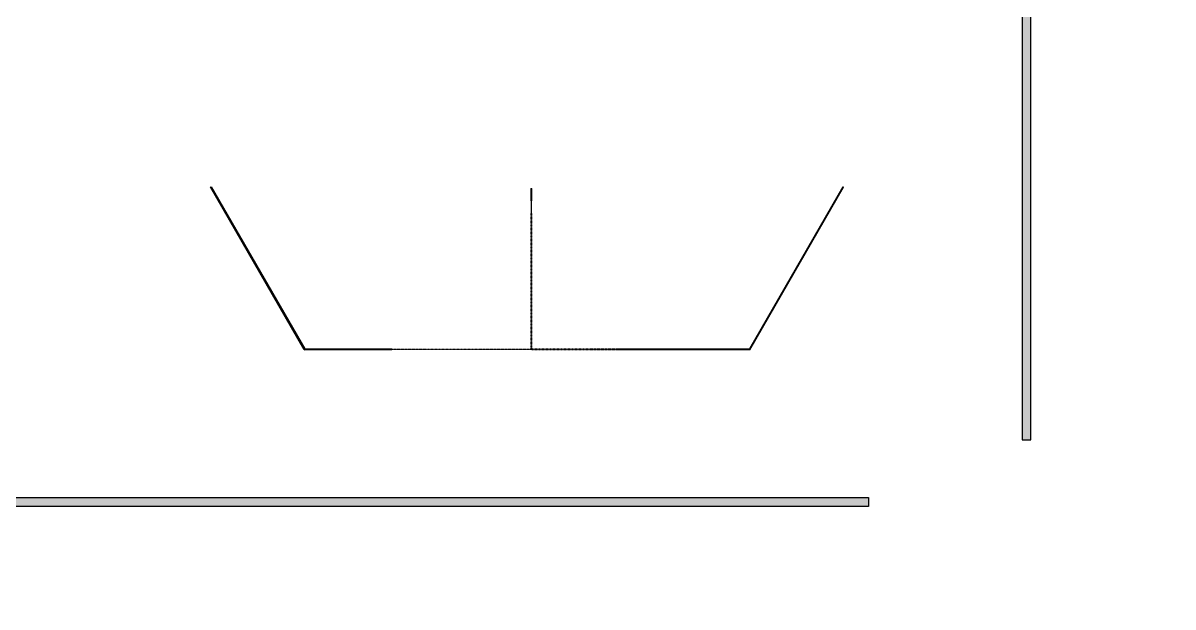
# Model space of a CAD drawing. Header units: inches. Extents: x 0 to 114300, y 0 to 114300.
# Drawn here: x 74765 to 87943, y 81898 to 88587 of the extents above; entities that cross this region are included whole.
import ezdxf

# ---------------------------------------------------------------- set-up
doc = ezdxf.new("R2010")
doc.units = ezdxf.units.IN
doc.header["$MEASUREMENT"] = 0

msp = doc.modelspace()

# ---------------------------------------------------------------- hatches: boundary and pattern name
h = msp.add_hatch()
h.set_pattern_fill('ANSI31', color=256, scale=100)
h.set_pattern_definition([(45, (-3636.992, -6350), (-8.8388348, 8.8388348), [])])
h.paths.add_polyline_path([(114300, 0), (0, 0), (0, 114300), (114300, 114300)])
edge = h.paths.add_edge_path(flags=16)
edge.add_arc((57150, 57150), 50800, 288.3584, 529.7953, ccw=False)
edge.add_line((73150, 8935), (41150, 8935))
edge.add_arc((57150, 57150), 50800, 190.2047, 251.6416, ccw=False)
edge.add_arc((57150, 57150), 50800, 169.7953, 190.2047, ccw=False)
h = msp.add_hatch(color=256)
h.dxf.hatch_style = 1
h.paths.add_polyline_path([(86313, 94812), (86213, 94812), (86213, 83812), (86313, 83812)])
h = msp.add_hatch(color=256)
h.dxf.hatch_style = 1
h.paths.add_polyline_path([(29455, 83150), (84455, 83150), (84455, 83050), (29455, 83050)])

# ---------------------------------------------------------------- linework, layer by layer
for p, q in [((76913, 86705), (76922, 86709)), ((77987, 84843), (76913, 86705)), ((76922, 86709), (77993, 84853)), ((80585, 86690), (80589, 86404)), ((80585, 86690), (80595, 86690)), ((80592, 86404), (80595, 86690)), ((84160, 86711), (84169, 86707)), ((80589, 86401), (80589, 86404)), ((80592, 86401), (80589, 86401)), ((80592, 86404), (80592, 86401)), ((77987, 84843), (78993, 84847)), ((78993, 84850), (77993, 84853)), ((78993, 84850), (78996, 84850)), ((78996, 84847), (78993, 84847)), ((78996, 84850), (78996, 84847)), ((81585, 84850), (81585, 84847)), ((81588, 84850), (81585, 84850)), ((81585, 84847), (81588, 84847)), ((81588, 84853), (83088, 84853)), ((81588, 84853), (81588, 84850)), ((81588, 84843), (81588, 84847)), ((83094, 84843), (81588, 84843))]:
    msp.add_line(p, q)
for points in [[(86313, 94812), (86213, 94812), (86213, 83812), (86313, 83812)], [(80592, 86395), (80589, 86395), (80589, 86398), (80592, 86398)], [(80592, 86389), (80589, 86389), (80589, 86392), (80592, 86392)], [(80592, 86383), (80589, 86383), (80589, 86386), (80592, 86386)], [(80592, 86377), (80589, 86377), (80589, 86380), (80592, 86380)], [(80592, 86371), (80589, 86371), (80589, 86374), (80592, 86374)], [(80592, 86365), (80589, 86365), (80589, 86368), (80592, 86368)], [(80592, 86359), (80589, 86359), (80589, 86362), (80592, 86362)], [(80592, 86353), (80589, 86353), (80589, 86356), (80592, 86356)], [(80592, 86347), (80589, 86347), (80589, 86350), (80592, 86350)], [(80592, 86341), (80589, 86341), (80589, 86344), (80592, 86344)], [(80592, 86335), (80589, 86335), (80589, 86338), (80592, 86338)], [(80592, 86329), (80589, 86329), (80589, 86332), (80592, 86332)], [(80592, 86323), (80589, 86323), (80589, 86326), (80592, 86326)], [(80592, 86317), (80589, 86317), (80589, 86320), (80592, 86320)], [(80592, 86311), (80589, 86311), (80589, 86314), (80592, 86314)], [(80592, 86305), (80589, 86305), (80589, 86308), (80592, 86308)], [(80592, 86299), (80589, 86299), (80589, 86302), (80592, 86302)], [(80592, 86293), (80589, 86293), (80589, 86296), (80592, 86296)], [(80592, 86287), (80589, 86287), (80589, 86290), (80592, 86290)], [(80592, 86281), (80589, 86281), (80589, 86284), (80592, 86284)], [(80592, 86275), (80589, 86275), (80589, 86278), (80592, 86278)], [(80592, 86269), (80589, 86269), (80589, 86272), (80592, 86272)], [(80592, 86263), (80589, 86263), (80589, 86266), (80592, 86266)], [(80592, 86257), (80589, 86257), (80589, 86260), (80592, 86260)], [(80592, 86251), (80589, 86251), (80589, 86254), (80592, 86254)], [(80592, 86245), (80589, 86245), (80589, 86248), (80592, 86248)], [(80592, 86239), (80589, 86239), (80589, 86242), (80592, 86242)], [(80592, 86233), (80589, 86233), (80589, 86236), (80592, 86236)], [(80592, 86227), (80589, 86227), (80589, 86230), (80592, 86230)], [(80592, 86221), (80589, 86221), (80589, 86224), (80592, 86224)], [(80592, 86215), (80589, 86215), (80589, 86218), (80592, 86218)], [(80592, 86209), (80589, 86209), (80589, 86212), (80592, 86212)], [(80592, 86203), (80589, 86203), (80589, 86206), (80592, 86206)], [(80592, 86197), (80589, 86197), (80589, 86200), (80592, 86200)], [(80592, 86191), (80589, 86191), (80589, 86194), (80592, 86194)], [(80592, 86185), (80589, 86185), (80589, 86188), (80592, 86188)], [(80592, 86179), (80589, 86179), (80589, 86182), (80592, 86182)], [(80592, 86173), (80589, 86173), (80589, 86176), (80592, 86176)], [(80592, 86167), (80589, 86167), (80589, 86170), (80592, 86170)], [(80592, 86161), (80589, 86161), (80589, 86164), (80592, 86164)], [(80592, 86155), (80589, 86155), (80589, 86158), (80592, 86158)], [(80592, 86149), (80589, 86149), (80589, 86152), (80592, 86152)], [(80592, 86143), (80589, 86143), (80589, 86146), (80592, 86146)], [(80592, 86137), (80589, 86137), (80589, 86140), (80592, 86140)], [(80592, 86131), (80589, 86131), (80589, 86134), (80592, 86134)], [(80592, 86125), (80589, 86125), (80589, 86128), (80592, 86128)], [(80592, 86119), (80589, 86119), (80589, 86122), (80592, 86122)], [(80592, 86113), (80589, 86113), (80589, 86116), (80592, 86116)], [(80592, 86107), (80589, 86107), (80589, 86110), (80592, 86110)], [(80592, 86101), (80589, 86101), (80589, 86104), (80592, 86104)], [(80592, 86095), (80589, 86095), (80589, 86098), (80592, 86098)], [(80592, 86089), (80589, 86089), (80589, 86092), (80592, 86092)], [(80592, 86083), (80589, 86083), (80589, 86086), (80592, 86086)], [(80592, 86077), (80589, 86077), (80589, 86080), (80592, 86080)], [(80592, 86071), (80589, 86071), (80589, 86074), (80592, 86074)], [(80592, 86065), (80589, 86065), (80589, 86068), (80592, 86068)], [(80592, 86059), (80589, 86059), (80589, 86062), (80592, 86062)], [(80592, 86053), (80589, 86053), (80589, 86056), (80592, 86056)], [(80592, 86047), (80589, 86047), (80589, 86050), (80592, 86050)], [(80592, 86041), (80589, 86041), (80589, 86044), (80592, 86044)], [(80592, 86035), (80589, 86035), (80589, 86038), (80592, 86038)], [(80592, 86029), (80589, 86029), (80589, 86032), (80592, 86032)], [(80592, 86023), (80589, 86023), (80589, 86026), (80592, 86026)], [(80592, 86017), (80589, 86017), (80589, 86020), (80592, 86020)], [(80592, 86011), (80589, 86011), (80589, 86014), (80592, 86014)], [(80592, 86005), (80589, 86005), (80589, 86008), (80592, 86008)], [(80592, 85999), (80589, 85999), (80589, 86002), (80592, 86002)], [(80592, 85993), (80589, 85993), (80589, 85996), (80592, 85996)], [(80592, 85987), (80589, 85987), (80589, 85990), (80592, 85990)], [(80592, 85981), (80589, 85981), (80589, 85984), (80592, 85984)], [(80592, 85975), (80589, 85975), (80589, 85978), (80592, 85978)], [(80592, 85969), (80589, 85969), (80589, 85972), (80592, 85972)], [(80592, 85963), (80589, 85963), (80589, 85966), (80592, 85966)], [(80592, 85957), (80589, 85957), (80589, 85960), (80592, 85960)], [(80592, 85951), (80589, 85951), (80589, 85954), (80592, 85954)], [(80592, 85945), (80589, 85945), (80589, 85948), (80592, 85948)], [(80592, 85939), (80589, 85939), (80589, 85942), (80592, 85942)], [(80592, 85933), (80589, 85933), (80589, 85936), (80592, 85936)], [(80592, 85927), (80589, 85927), (80589, 85930), (80592, 85930)], [(80592, 85921), (80589, 85921), (80589, 85924), (80592, 85924)], [(80592, 85915), (80589, 85915), (80589, 85918), (80592, 85918)], [(80592, 85909), (80589, 85909), (80589, 85912), (80592, 85912)], [(80592, 85903), (80589, 85903), (80589, 85906), (80592, 85906)], [(80592, 85897), (80589, 85897), (80589, 85900), (80592, 85900)], [(80592, 85891), (80589, 85891), (80589, 85894), (80592, 85894)], [(80592, 85885), (80589, 85885), (80589, 85888), (80592, 85888)], [(80592, 85879), (80589, 85879), (80589, 85882), (80592, 85882)], [(80592, 85873), (80589, 85873), (80589, 85876), (80592, 85876)], [(80592, 85867), (80589, 85867), (80589, 85870), (80592, 85870)], [(80592, 85861), (80589, 85861), (80589, 85864), (80592, 85864)], [(80592, 85855), (80589, 85855), (80589, 85858), (80592, 85858)], [(80592, 85849), (80589, 85849), (80589, 85852), (80592, 85852)], [(80592, 85843), (80589, 85843), (80589, 85846), (80592, 85846)], [(80592, 85837), (80589, 85837), (80589, 85840), (80592, 85840)], [(80592, 85831), (80589, 85831), (80589, 85834), (80592, 85834)], [(80592, 85825), (80589, 85825), (80589, 85828), (80592, 85828)], [(80592, 85819), (80589, 85819), (80589, 85822), (80592, 85822)], [(80592, 85813), (80589, 85813), (80589, 85816), (80592, 85816)], [(80592, 85807), (80589, 85807), (80589, 85810), (80592, 85810)], [(80592, 85801), (80589, 85801), (80589, 85804), (80592, 85804)], [(80592, 85795), (80589, 85795), (80589, 85798), (80592, 85798)], [(80592, 85789), (80589, 85789), (80589, 85792), (80592, 85792)], [(80592, 85783), (80589, 85783), (80589, 85786), (80592, 85786)], [(80592, 85777), (80589, 85777), (80589, 85780), (80592, 85780)], [(80592, 85771), (80589, 85771), (80589, 85774), (80592, 85774)], [(80592, 85765), (80589, 85765), (80589, 85768), (80592, 85768)], [(80592, 85759), (80589, 85759), (80589, 85762), (80592, 85762)], [(80592, 85753), (80589, 85753), (80589, 85756), (80592, 85756)], [(80592, 85747), (80589, 85747), (80589, 85750), (80592, 85750)], [(80592, 85741), (80589, 85741), (80589, 85744), (80592, 85744)], [(80592, 85735), (80589, 85735), (80589, 85738), (80592, 85738)], [(80592, 85729), (80589, 85729), (80589, 85732), (80592, 85732)], [(80592, 85723), (80589, 85723), (80589, 85726), (80592, 85726)], [(80592, 85717), (80589, 85717), (80589, 85720), (80592, 85720)], [(80592, 85711), (80589, 85711), (80589, 85714), (80592, 85714)], [(80592, 85705), (80589, 85705), (80589, 85708), (80592, 85708)], [(80592, 85699), (80589, 85699), (80589, 85702), (80592, 85702)], [(80592, 85693), (80589, 85693), (80589, 85696), (80592, 85696)], [(80592, 85687), (80589, 85687), (80589, 85690), (80592, 85690)], [(80592, 85681), (80589, 85681), (80589, 85684), (80592, 85684)], [(80592, 85675), (80589, 85675), (80589, 85678), (80592, 85678)], [(80592, 85669), (80589, 85669), (80589, 85672), (80592, 85672)], [(80592, 85663), (80589, 85663), (80589, 85666), (80592, 85666)], [(80592, 85657), (80589, 85657), (80589, 85660), (80592, 85660)], [(80592, 85651), (80589, 85651), (80589, 85654), (80592, 85654)], [(80592, 85645), (80589, 85645), (80589, 85648), (80592, 85648)], [(80592, 85639), (80589, 85639), (80589, 85642), (80592, 85642)], [(80592, 85633), (80589, 85633), (80589, 85636), (80592, 85636)], [(80592, 85627), (80589, 85627), (80589, 85630), (80592, 85630)], [(80592, 85621), (80589, 85621), (80589, 85624), (80592, 85624)], [(80592, 85615), (80589, 85615), (80589, 85618), (80592, 85618)], [(80592, 85609), (80589, 85609), (80589, 85612), (80592, 85612)], [(80592, 85603), (80589, 85603), (80589, 85606), (80592, 85606)], [(80592, 85597), (80589, 85597), (80589, 85600), (80592, 85600)], [(80592, 85591), (80589, 85591), (80589, 85594), (80592, 85594)], [(80592, 85585), (80589, 85585), (80589, 85588), (80592, 85588)], [(80592, 85579), (80589, 85579), (80589, 85582), (80592, 85582)], [(80592, 85573), (80589, 85573), (80589, 85576), (80592, 85576)], [(80592, 85567), (80589, 85567), (80589, 85570), (80592, 85570)], [(80592, 85561), (80589, 85561), (80589, 85564), (80592, 85564)], [(80592, 85555), (80589, 85555), (80589, 85558), (80592, 85558)], [(80592, 85549), (80589, 85549), (80589, 85552), (80592, 85552)], [(80592, 85543), (80589, 85543), (80589, 85546), (80592, 85546)], [(80592, 85537), (80589, 85537), (80589, 85540), (80592, 85540)], [(80592, 85531), (80589, 85531), (80589, 85534), (80592, 85534)], [(80592, 85525), (80589, 85525), (80589, 85528), (80592, 85528)], [(80592, 85519), (80589, 85519), (80589, 85522), (80592, 85522)], [(80592, 85513), (80589, 85513), (80589, 85516), (80592, 85516)], [(80592, 85507), (80589, 85507), (80589, 85510), (80592, 85510)], [(80592, 85501), (80589, 85501), (80589, 85504), (80592, 85504)], [(80592, 85495), (80589, 85495), (80589, 85498), (80592, 85498)], [(80592, 85489), (80589, 85489), (80589, 85492), (80592, 85492)], [(80592, 85483), (80589, 85483), (80589, 85486), (80592, 85486)], [(80592, 85477), (80589, 85477), (80589, 85480), (80592, 85480)], [(80592, 85471), (80589, 85471), (80589, 85474), (80592, 85474)], [(80592, 85465), (80589, 85465), (80589, 85468), (80592, 85468)], [(80592, 85459), (80589, 85459), (80589, 85462), (80592, 85462)], [(80592, 85453), (80589, 85453), (80589, 85456), (80592, 85456)], [(80592, 85447), (80589, 85447), (80589, 85450), (80592, 85450)], [(80592, 85441), (80589, 85441), (80589, 85444), (80592, 85444)], [(80592, 85435), (80589, 85435), (80589, 85438), (80592, 85438)], [(80592, 85429), (80589, 85429), (80589, 85432), (80592, 85432)], [(80592, 85423), (80589, 85423), (80589, 85426), (80592, 85426)], [(80592, 85417), (80589, 85417), (80589, 85420), (80592, 85420)], [(80592, 85411), (80589, 85411), (80589, 85414), (80592, 85414)], [(80592, 85405), (80589, 85405), (80589, 85408), (80592, 85408)], [(80592, 85399), (80589, 85399), (80589, 85402), (80592, 85402)], [(80592, 85393), (80589, 85393), (80589, 85396), (80592, 85396)], [(80592, 85387), (80589, 85387), (80589, 85390), (80592, 85390)], [(80592, 85381), (80589, 85381), (80589, 85384), (80592, 85384)], [(80592, 85375), (80589, 85375), (80589, 85378), (80592, 85378)], [(80592, 85369), (80589, 85369), (80589, 85372), (80592, 85372)], [(80592, 85363), (80589, 85363), (80589, 85366), (80592, 85366)], [(80592, 85357), (80589, 85357), (80589, 85360), (80592, 85360)], [(80592, 85351), (80589, 85351), (80589, 85354), (80592, 85354)], [(80592, 85345), (80589, 85345), (80589, 85348), (80592, 85348)], [(80592, 85339), (80589, 85339), (80589, 85342), (80592, 85342)], [(80592, 85333), (80589, 85333), (80589, 85336), (80592, 85336)], [(80592, 85327), (80589, 85327), (80589, 85330), (80592, 85330)], [(80592, 85321), (80589, 85321), (80589, 85324), (80592, 85324)], [(80592, 85315), (80589, 85315), (80589, 85318), (80592, 85318)], [(80592, 85309), (80589, 85309), (80589, 85312), (80592, 85312)], [(80592, 85303), (80589, 85303), (80589, 85306), (80592, 85306)], [(80592, 85297), (80589, 85297), (80589, 85300), (80592, 85300)], [(80592, 85291), (80589, 85291), (80589, 85294), (80592, 85294)], [(80592, 85285), (80589, 85285), (80589, 85288), (80592, 85288)], [(80592, 85279), (80589, 85279), (80589, 85282), (80592, 85282)], [(80592, 85273), (80589, 85273), (80589, 85276), (80592, 85276)], [(80592, 85267), (80589, 85267), (80589, 85270), (80592, 85270)], [(80592, 85261), (80589, 85261), (80589, 85264), (80592, 85264)], [(80592, 85255), (80589, 85255), (80589, 85258), (80592, 85258)], [(80592, 85249), (80589, 85249), (80589, 85252), (80592, 85252)], [(80592, 85243), (80589, 85243), (80589, 85246), (80592, 85246)], [(80592, 85237), (80589, 85237), (80589, 85240), (80592, 85240)], [(80592, 85231), (80589, 85231), (80589, 85234), (80592, 85234)], [(80592, 85225), (80589, 85225), (80589, 85228), (80592, 85228)], [(80592, 85219), (80589, 85219), (80589, 85222), (80592, 85222)], [(80592, 85213), (80589, 85213), (80589, 85216), (80592, 85216)], [(80592, 85207), (80589, 85207), (80589, 85210), (80592, 85210)], [(80592, 85201), (80589, 85201), (80589, 85204), (80592, 85204)], [(80592, 85195), (80589, 85195), (80589, 85198), (80592, 85198)], [(80592, 85189), (80589, 85189), (80589, 85192), (80592, 85192)], [(80592, 85183), (80589, 85183), (80589, 85186), (80592, 85186)], [(80592, 85177), (80589, 85177), (80589, 85180), (80592, 85180)], [(80592, 85171), (80589, 85171), (80589, 85174), (80592, 85174)], [(80592, 85165), (80589, 85165), (80589, 85168), (80592, 85168)], [(80592, 85159), (80589, 85159), (80589, 85162), (80592, 85162)], [(80592, 85153), (80589, 85153), (80589, 85156), (80592, 85156)], [(80592, 85147), (80589, 85147), (80589, 85150), (80592, 85150)], [(80592, 85141), (80589, 85141), (80589, 85144), (80592, 85144)], [(80592, 85135), (80589, 85135), (80589, 85138), (80592, 85138)], [(80592, 85129), (80589, 85129), (80589, 85132), (80592, 85132)], [(80592, 85123), (80589, 85123), (80589, 85126), (80592, 85126)], [(80592, 85117), (80589, 85117), (80589, 85120), (80592, 85120)], [(80592, 85111), (80589, 85111), (80589, 85114), (80592, 85114)], [(80592, 85105), (80589, 85105), (80589, 85108), (80592, 85108)], [(80592, 85099), (80589, 85099), (80589, 85102), (80592, 85102)], [(80592, 85093), (80589, 85093), (80589, 85096), (80592, 85096)], [(80592, 85087), (80589, 85087), (80589, 85090), (80592, 85090)], [(80592, 85081), (80589, 85081), (80589, 85084), (80592, 85084)], [(80592, 85075), (80589, 85075), (80589, 85078), (80592, 85078)], [(80592, 85069), (80589, 85069), (80589, 85072), (80592, 85072)], [(80592, 85063), (80589, 85063), (80589, 85066), (80592, 85066)], [(80592, 85057), (80589, 85057), (80589, 85060), (80592, 85060)], [(80592, 85051), (80589, 85051), (80589, 85054), (80592, 85054)], [(80592, 85045), (80589, 85045), (80589, 85048), (80592, 85048)], [(80592, 85039), (80589, 85039), (80589, 85042), (80592, 85042)], [(80592, 85033), (80589, 85033), (80589, 85036), (80592, 85036)], [(80592, 85027), (80589, 85027), (80589, 85030), (80592, 85030)], [(80592, 85021), (80589, 85021), (80589, 85024), (80592, 85024)], [(80592, 85015), (80589, 85015), (80589, 85018), (80592, 85018)], [(80592, 85009), (80589, 85009), (80589, 85012), (80592, 85012)], [(80592, 85003), (80589, 85003), (80589, 85006), (80592, 85006)], [(80592, 84997), (80589, 84997), (80589, 85000), (80592, 85000)], [(80592, 84991), (80589, 84991), (80589, 84994), (80592, 84994)], [(80592, 84985), (80589, 84985), (80589, 84988), (80592, 84988)], [(80592, 84979), (80589, 84979), (80589, 84982), (80592, 84982)], [(80592, 84973), (80589, 84973), (80589, 84976), (80592, 84976)], [(80592, 84967), (80589, 84967), (80589, 84970), (80592, 84970)], [(80592, 84961), (80589, 84961), (80589, 84964), (80592, 84964)], [(80592, 84955), (80589, 84955), (80589, 84958), (80592, 84958)], [(80592, 84949), (80589, 84949), (80589, 84952), (80592, 84952)], [(80592, 84943), (80589, 84943), (80589, 84946), (80592, 84946)], [(80592, 84937), (80589, 84937), (80589, 84940), (80592, 84940)], [(80592, 84931), (80589, 84931), (80589, 84934), (80592, 84934)], [(80592, 84925), (80589, 84925), (80589, 84928), (80592, 84928)], [(80592, 84919), (80589, 84919), (80589, 84922), (80592, 84922)], [(80592, 84913), (80589, 84913), (80589, 84916), (80592, 84916)], [(80592, 84907), (80589, 84907), (80589, 84910), (80592, 84910)], [(80592, 84901), (80589, 84901), (80589, 84904), (80592, 84904)], [(80592, 84895), (80589, 84895), (80589, 84898), (80592, 84898)], [(80592, 84889), (80589, 84889), (80589, 84892), (80592, 84892)], [(80592, 84883), (80589, 84883), (80589, 84886), (80592, 84886)], [(80592, 84877), (80589, 84877), (80589, 84880), (80592, 84880)], [(80592, 84871), (80589, 84871), (80589, 84874), (80592, 84874)], [(79002, 84850), (79002, 84847), (78999, 84847), (78999, 84850)], [(79008, 84850), (79008, 84847), (79005, 84847), (79005, 84850)], [(79014, 84850), (79014, 84847), (79011, 84847), (79011, 84850)], [(79020, 84850), (79020, 84847), (79017, 84847), (79017, 84850)], [(79026, 84850), (79026, 84847), (79023, 84847), (79023, 84850)], [(79032, 84850), (79032, 84847), (79029, 84847), (79029, 84850)], [(79038, 84850), (79038, 84847), (79035, 84847), (79035, 84850)], [(79044, 84850), (79044, 84847), (79041, 84847), (79041, 84850)], [(79050, 84850), (79050, 84847), (79047, 84847), (79047, 84850)], [(79056, 84850), (79056, 84847), (79053, 84847), (79053, 84850)], [(79062, 84850), (79062, 84847), (79059, 84847), (79059, 84850)], [(79068, 84850), (79068, 84847), (79065, 84847), (79065, 84850)], [(79074, 84850), (79074, 84847), (79071, 84847), (79071, 84850)], [(79080, 84850), (79080, 84847), (79077, 84847), (79077, 84850)], [(79086, 84850), (79086, 84847), (79083, 84847), (79083, 84850)], [(79092, 84850), (79092, 84847), (79089, 84847), (79089, 84850)], [(79098, 84850), (79098, 84847), (79095, 84847), (79095, 84850)], [(79104, 84850), (79104, 84847), (79101, 84847), (79101, 84850)], [(79110, 84850), (79110, 84847), (79107, 84847), (79107, 84850)], [(79116, 84850), (79116, 84847), (79113, 84847), (79113, 84850)], [(79122, 84850), (79122, 84847), (79119, 84847), (79119, 84850)], [(79128, 84850), (79128, 84847), (79125, 84847), (79125, 84850)], [(79134, 84850), (79134, 84847), (79131, 84847), (79131, 84850)], [(79140, 84850), (79140, 84847), (79137, 84847), (79137, 84850)], [(79146, 84850), (79146, 84847), (79143, 84847), (79143, 84850)], [(79152, 84850), (79152, 84847), (79149, 84847), (79149, 84850)], [(79158, 84850), (79158, 84847), (79155, 84847), (79155, 84850)], [(79164, 84850), (79164, 84847), (79161, 84847), (79161, 84850)], [(79170, 84850), (79170, 84847), (79167, 84847), (79167, 84850)], [(79176, 84850), (79176, 84847), (79173, 84847), (79173, 84850)], [(79182, 84850), (79182, 84847), (79179, 84847), (79179, 84850)], [(79188, 84850), (79188, 84847), (79185, 84847), (79185, 84850)], [(79194, 84850), (79194, 84847), (79191, 84847), (79191, 84850)], [(79200, 84850), (79200, 84847), (79197, 84847), (79197, 84850)], [(79206, 84850), (79206, 84847), (79203, 84847), (79203, 84850)], [(79212, 84850), (79212, 84847), (79209, 84847), (79209, 84850)], [(79218, 84850), (79218, 84847), (79215, 84847), (79215, 84850)], [(79224, 84850), (79224, 84847), (79221, 84847), (79221, 84850)], [(79230, 84850), (79230, 84847), (79227, 84847), (79227, 84850)], [(79236, 84850), (79236, 84847), (79233, 84847), (79233, 84850)], [(79242, 84850), (79242, 84847), (79239, 84847), (79239, 84850)], [(79248, 84850), (79248, 84847), (79245, 84847), (79245, 84850)], [(79254, 84850), (79254, 84847), (79251, 84847), (79251, 84850)], [(79260, 84850), (79260, 84847), (79257, 84847), (79257, 84850)], [(79266, 84850), (79266, 84847), (79263, 84847), (79263, 84850)], [(79272, 84850), (79272, 84847), (79269, 84847), (79269, 84850)], [(79278, 84850), (79278, 84847), (79275, 84847), (79275, 84850)], [(79284, 84850), (79284, 84847), (79281, 84847), (79281, 84850)], [(79290, 84850), (79290, 84847), (79287, 84847), (79287, 84850)], [(79296, 84850), (79296, 84847), (79293, 84847), (79293, 84850)], [(79302, 84850), (79302, 84847), (79299, 84847), (79299, 84850)], [(79308, 84850), (79308, 84847), (79305, 84847), (79305, 84850)], [(79314, 84850), (79314, 84847), (79311, 84847), (79311, 84850)], [(79320, 84850), (79320, 84847), (79317, 84847), (79317, 84850)], [(79326, 84850), (79326, 84847), (79323, 84847), (79323, 84850)], [(79332, 84850), (79332, 84847), (79329, 84847), (79329, 84850)], [(79338, 84850), (79338, 84847), (79335, 84847), (79335, 84850)], [(79344, 84850), (79344, 84847), (79341, 84847), (79341, 84850)], [(79350, 84850), (79350, 84847), (79347, 84847), (79347, 84850)], [(79356, 84850), (79356, 84847), (79353, 84847), (79353, 84850)], [(79362, 84850), (79362, 84847), (79359, 84847), (79359, 84850)], [(79368, 84850), (79368, 84847), (79365, 84847), (79365, 84850)], [(79374, 84850), (79374, 84847), (79371, 84847), (79371, 84850)], [(79380, 84850), (79380, 84847), (79377, 84847), (79377, 84850)], [(79386, 84850), (79386, 84847), (79383, 84847), (79383, 84850)], [(79392, 84850), (79392, 84847), (79389, 84847), (79389, 84850)], [(79398, 84850), (79398, 84847), (79395, 84847), (79395, 84850)], [(79404, 84850), (79404, 84847), (79401, 84847), (79401, 84850)], [(79410, 84850), (79410, 84847), (79407, 84847), (79407, 84850)], [(79416, 84850), (79416, 84847), (79413, 84847), (79413, 84850)], [(79422, 84850), (79422, 84847), (79419, 84847), (79419, 84850)], [(79428, 84850), (79428, 84847), (79425, 84847), (79425, 84850)], [(79434, 84850), (79434, 84847), (79431, 84847), (79431, 84850)], [(79440, 84850), (79440, 84847), (79437, 84847), (79437, 84850)], [(79446, 84850), (79446, 84847), (79443, 84847), (79443, 84850)], [(79452, 84850), (79452, 84847), (79449, 84847), (79449, 84850)], [(79458, 84850), (79458, 84847), (79455, 84847), (79455, 84850)], [(79464, 84850), (79464, 84847), (79461, 84847), (79461, 84850)], [(79470, 84850), (79470, 84847), (79467, 84847), (79467, 84850)], [(79476, 84850), (79476, 84847), (79473, 84847), (79473, 84850)], [(79482, 84850), (79482, 84847), (79479, 84847), (79479, 84850)], [(79488, 84850), (79488, 84847), (79485, 84847), (79485, 84850)], [(79494, 84850), (79494, 84847), (79491, 84847), (79491, 84850)], [(79500, 84850), (79500, 84847), (79497, 84847), (79497, 84850)], [(79506, 84850), (79506, 84847), (79503, 84847), (79503, 84850)], [(79512, 84850), (79512, 84847), (79509, 84847), (79509, 84850)], [(79518, 84850), (79518, 84847), (79515, 84847), (79515, 84850)], [(79524, 84850), (79524, 84847), (79521, 84847), (79521, 84850)], [(79530, 84850), (79530, 84847), (79527, 84847), (79527, 84850)], [(79536, 84850), (79536, 84847), (79533, 84847), (79533, 84850)], [(79542, 84850), (79542, 84847), (79539, 84847), (79539, 84850)], [(79548, 84850), (79548, 84847), (79545, 84847), (79545, 84850)], [(79554, 84850), (79554, 84847), (79551, 84847), (79551, 84850)], [(79560, 84850), (79560, 84847), (79557, 84847), (79557, 84850)], [(79566, 84850), (79566, 84847), (79563, 84847), (79563, 84850)], [(79572, 84850), (79572, 84847), (79569, 84847), (79569, 84850)], [(79578, 84850), (79578, 84847), (79575, 84847), (79575, 84850)], [(79584, 84850), (79584, 84847), (79581, 84847), (79581, 84850)], [(79590, 84850), (79590, 84847), (79587, 84847), (79587, 84850)], [(79596, 84850), (79596, 84847), (79593, 84847), (79593, 84850)], [(79602, 84850), (79602, 84847), (79599, 84847), (79599, 84850)], [(79608, 84850), (79608, 84847), (79605, 84847), (79605, 84850)], [(79614, 84850), (79614, 84847), (79611, 84847), (79611, 84850)], [(79620, 84850), (79620, 84847), (79617, 84847), (79617, 84850)], [(79626, 84850), (79626, 84847), (79623, 84847), (79623, 84850)], [(79632, 84850), (79632, 84847), (79629, 84847), (79629, 84850)], [(79638, 84850), (79638, 84847), (79635, 84847), (79635, 84850)], [(79644, 84850), (79644, 84847), (79641, 84847), (79641, 84850)], [(79650, 84850), (79650, 84847), (79647, 84847), (79647, 84850)], [(79656, 84850), (79656, 84847), (79653, 84847), (79653, 84850)], [(79662, 84850), (79662, 84847), (79659, 84847), (79659, 84850)], [(79668, 84850), (79668, 84847), (79665, 84847), (79665, 84850)], [(79674, 84850), (79674, 84847), (79671, 84847), (79671, 84850)], [(79680, 84850), (79680, 84847), (79677, 84847), (79677, 84850)], [(79686, 84850), (79686, 84847), (79683, 84847), (79683, 84850)], [(79692, 84850), (79692, 84847), (79689, 84847), (79689, 84850)], [(79698, 84850), (79698, 84847), (79695, 84847), (79695, 84850)], [(79704, 84850), (79704, 84847), (79701, 84847), (79701, 84850)], [(79710, 84850), (79710, 84847), (79707, 84847), (79707, 84850)], [(79716, 84850), (79716, 84847), (79713, 84847), (79713, 84850)], [(79722, 84850), (79722, 84847), (79719, 84847), (79719, 84850)], [(79728, 84850), (79728, 84847), (79725, 84847), (79725, 84850)], [(79734, 84850), (79734, 84847), (79731, 84847), (79731, 84850)], [(79740, 84850), (79740, 84847), (79737, 84847), (79737, 84850)], [(79746, 84850), (79746, 84847), (79743, 84847), (79743, 84850)], [(79752, 84850), (79752, 84847), (79749, 84847), (79749, 84850)], [(79758, 84850), (79758, 84847), (79755, 84847), (79755, 84850)], [(79764, 84850), (79764, 84847), (79761, 84847), (79761, 84850)], [(79770, 84850), (79770, 84847), (79767, 84847), (79767, 84850)], [(79776, 84850), (79776, 84847), (79773, 84847), (79773, 84850)], [(79782, 84850), (79782, 84847), (79779, 84847), (79779, 84850)], [(79788, 84850), (79788, 84847), (79785, 84847), (79785, 84850)], [(79794, 84850), (79794, 84847), (79791, 84847), (79791, 84850)], [(79800, 84850), (79800, 84847), (79797, 84847), (79797, 84850)], [(79806, 84850), (79806, 84847), (79803, 84847), (79803, 84850)], [(79812, 84850), (79812, 84847), (79809, 84847), (79809, 84850)], [(79818, 84850), (79818, 84847), (79815, 84847), (79815, 84850)], [(79824, 84850), (79824, 84847), (79821, 84847), (79821, 84850)], [(79830, 84850), (79830, 84847), (79827, 84847), (79827, 84850)], [(79836, 84850), (79836, 84847), (79833, 84847), (79833, 84850)], [(79842, 84850), (79842, 84847), (79839, 84847), (79839, 84850)], [(79848, 84850), (79848, 84847), (79845, 84847), (79845, 84850)], [(79854, 84850), (79854, 84847), (79851, 84847), (79851, 84850)], [(79860, 84850), (79860, 84847), (79857, 84847), (79857, 84850)], [(79866, 84850), (79866, 84847), (79863, 84847), (79863, 84850)], [(79872, 84850), (79872, 84847), (79869, 84847), (79869, 84850)], [(79878, 84850), (79878, 84847), (79875, 84847), (79875, 84850)], [(79884, 84850), (79884, 84847), (79881, 84847), (79881, 84850)], [(79890, 84850), (79890, 84847), (79887, 84847), (79887, 84850)], [(79896, 84850), (79896, 84847), (79893, 84847), (79893, 84850)], [(79902, 84850), (79902, 84847), (79899, 84847), (79899, 84850)], [(79908, 84850), (79908, 84847), (79905, 84847), (79905, 84850)], [(79914, 84850), (79914, 84847), (79911, 84847), (79911, 84850)], [(79920, 84850), (79920, 84847), (79917, 84847), (79917, 84850)], [(79926, 84850), (79926, 84847), (79923, 84847), (79923, 84850)], [(79932, 84850), (79932, 84847), (79929, 84847), (79929, 84850)], [(79938, 84850), (79938, 84847), (79935, 84847), (79935, 84850)], [(79944, 84850), (79944, 84847), (79941, 84847), (79941, 84850)], [(79950, 84850), (79950, 84847), (79947, 84847), (79947, 84850)], [(79956, 84850), (79956, 84847), (79953, 84847), (79953, 84850)], [(79962, 84850), (79962, 84847), (79959, 84847), (79959, 84850)], [(79968, 84850), (79968, 84847), (79965, 84847), (79965, 84850)], [(79974, 84850), (79974, 84847), (79971, 84847), (79971, 84850)], [(79980, 84850), (79980, 84847), (79977, 84847), (79977, 84850)], [(79986, 84850), (79986, 84847), (79983, 84847), (79983, 84850)], [(79992, 84850), (79992, 84847), (79989, 84847), (79989, 84850)], [(79998, 84850), (79998, 84847), (79995, 84847), (79995, 84850)], [(80004, 84850), (80004, 84847), (80001, 84847), (80001, 84850)], [(80010, 84850), (80010, 84847), (80007, 84847), (80007, 84850)], [(80016, 84850), (80016, 84847), (80013, 84847), (80013, 84850)], [(80022, 84850), (80022, 84847), (80019, 84847), (80019, 84850)], [(80028, 84850), (80028, 84847), (80025, 84847), (80025, 84850)], [(80034, 84850), (80034, 84847), (80031, 84847), (80031, 84850)], [(80040, 84850), (80040, 84847), (80037, 84847), (80037, 84850)], [(80046, 84850), (80046, 84847), (80043, 84847), (80043, 84850)], [(80052, 84850), (80052, 84847), (80049, 84847), (80049, 84850)], [(80058, 84850), (80058, 84847), (80055, 84847), (80055, 84850)], [(80064, 84850), (80064, 84847), (80061, 84847), (80061, 84850)], [(80070, 84850), (80070, 84847), (80067, 84847), (80067, 84850)], [(80076, 84850), (80076, 84847), (80073, 84847), (80073, 84850)], [(80082, 84850), (80082, 84847), (80079, 84847), (80079, 84850)], [(80088, 84850), (80088, 84847), (80085, 84847), (80085, 84850)], [(80094, 84850), (80094, 84847), (80091, 84847), (80091, 84850)], [(80100, 84850), (80100, 84847), (80097, 84847), (80097, 84850)], [(80106, 84850), (80106, 84847), (80103, 84847), (80103, 84850)], [(80112, 84850), (80112, 84847), (80109, 84847), (80109, 84850)], [(80118, 84850), (80118, 84847), (80115, 84847), (80115, 84850)], [(80124, 84850), (80124, 84847), (80121, 84847), (80121, 84850)], [(80130, 84850), (80130, 84847), (80127, 84847), (80127, 84850)], [(80136, 84850), (80136, 84847), (80133, 84847), (80133, 84850)], [(80142, 84850), (80142, 84847), (80139, 84847), (80139, 84850)], [(80148, 84850), (80148, 84847), (80145, 84847), (80145, 84850)], [(80154, 84850), (80154, 84847), (80151, 84847), (80151, 84850)], [(80160, 84850), (80160, 84847), (80157, 84847), (80157, 84850)], [(80166, 84850), (80166, 84847), (80163, 84847), (80163, 84850)], [(80172, 84850), (80172, 84847), (80169, 84847), (80169, 84850)], [(80178, 84850), (80178, 84847), (80175, 84847), (80175, 84850)], [(80184, 84850), (80184, 84847), (80181, 84847), (80181, 84850)], [(80190, 84850), (80190, 84847), (80187, 84847), (80187, 84850)], [(80196, 84850), (80196, 84847), (80193, 84847), (80193, 84850)], [(80202, 84850), (80202, 84847), (80199, 84847), (80199, 84850)], [(80208, 84850), (80208, 84847), (80205, 84847), (80205, 84850)], [(80214, 84850), (80214, 84847), (80211, 84847), (80211, 84850)], [(80220, 84850), (80220, 84847), (80217, 84847), (80217, 84850)], [(80226, 84850), (80226, 84847), (80223, 84847), (80223, 84850)], [(80232, 84850), (80232, 84847), (80229, 84847), (80229, 84850)], [(80238, 84850), (80238, 84847), (80235, 84847), (80235, 84850)], [(80244, 84850), (80244, 84847), (80241, 84847), (80241, 84850)], [(80250, 84850), (80250, 84847), (80247, 84847), (80247, 84850)], [(80256, 84850), (80256, 84847), (80253, 84847), (80253, 84850)], [(80262, 84850), (80262, 84847), (80259, 84847), (80259, 84850)], [(80268, 84850), (80268, 84847), (80265, 84847), (80265, 84850)], [(80274, 84850), (80274, 84847), (80271, 84847), (80271, 84850)], [(80280, 84850), (80280, 84847), (80277, 84847), (80277, 84850)], [(80286, 84850), (80286, 84847), (80283, 84847), (80283, 84850)], [(80292, 84850), (80292, 84847), (80289, 84847), (80289, 84850)], [(80298, 84850), (80298, 84847), (80295, 84847), (80295, 84850)], [(80304, 84850), (80304, 84847), (80301, 84847), (80301, 84850)], [(80310, 84850), (80310, 84847), (80307, 84847), (80307, 84850)], [(80316, 84850), (80316, 84847), (80313, 84847), (80313, 84850)], [(80322, 84850), (80322, 84847), (80319, 84847), (80319, 84850)], [(80328, 84850), (80328, 84847), (80325, 84847), (80325, 84850)], [(80334, 84850), (80334, 84847), (80331, 84847), (80331, 84850)], [(80340, 84850), (80340, 84847), (80337, 84847), (80337, 84850)], [(80346, 84850), (80346, 84847), (80343, 84847), (80343, 84850)], [(80352, 84850), (80352, 84847), (80349, 84847), (80349, 84850)], [(80358, 84850), (80358, 84847), (80355, 84847), (80355, 84850)], [(80364, 84850), (80364, 84847), (80361, 84847), (80361, 84850)], [(80370, 84850), (80370, 84847), (80367, 84847), (80367, 84850)], [(80376, 84850), (80376, 84847), (80373, 84847), (80373, 84850)], [(80382, 84850), (80382, 84847), (80379, 84847), (80379, 84850)], [(80388, 84850), (80388, 84847), (80385, 84847), (80385, 84850)], [(80394, 84850), (80394, 84847), (80391, 84847), (80391, 84850)], [(80400, 84850), (80400, 84847), (80397, 84847), (80397, 84850)], [(80406, 84850), (80406, 84847), (80403, 84847), (80403, 84850)], [(80412, 84850), (80412, 84847), (80409, 84847), (80409, 84850)], [(80418, 84850), (80418, 84847), (80415, 84847), (80415, 84850)], [(80424, 84850), (80424, 84847), (80421, 84847), (80421, 84850)], [(80430, 84850), (80430, 84847), (80427, 84847), (80427, 84850)], [(80436, 84850), (80436, 84847), (80433, 84847), (80433, 84850)], [(80442, 84850), (80442, 84847), (80439, 84847), (80439, 84850)], [(80448, 84850), (80448, 84847), (80445, 84847), (80445, 84850)], [(80454, 84850), (80454, 84847), (80451, 84847), (80451, 84850)], [(80460, 84850), (80460, 84847), (80457, 84847), (80457, 84850)], [(80466, 84850), (80466, 84847), (80463, 84847), (80463, 84850)], [(80472, 84850), (80472, 84847), (80469, 84847), (80469, 84850)], [(80478, 84850), (80478, 84847), (80475, 84847), (80475, 84850)], [(80484, 84850), (80484, 84847), (80481, 84847), (80481, 84850)], [(80490, 84850), (80490, 84847), (80487, 84847), (80487, 84850)], [(80496, 84850), (80496, 84847), (80493, 84847), (80493, 84850)], [(80502, 84850), (80502, 84847), (80499, 84847), (80499, 84850)], [(80508, 84850), (80508, 84847), (80505, 84847), (80505, 84850)], [(80514, 84850), (80514, 84847), (80511, 84847), (80511, 84850)], [(80520, 84850), (80520, 84847), (80517, 84847), (80517, 84850)], [(80526, 84850), (80526, 84847), (80523, 84847), (80523, 84850)], [(80532, 84850), (80532, 84847), (80529, 84847), (80529, 84850)], [(80538, 84850), (80538, 84847), (80535, 84847), (80535, 84850)], [(80544, 84850), (80544, 84847), (80541, 84847), (80541, 84850)], [(80550, 84850), (80550, 84847), (80547, 84847), (80547, 84850)], [(80556, 84850), (80556, 84847), (80553, 84847), (80553, 84850)], [(80562, 84850), (80562, 84847), (80559, 84847), (80559, 84850)], [(80568, 84850), (80568, 84847), (80565, 84847), (80565, 84850)], [(80574, 84850), (80574, 84847), (80571, 84847), (80571, 84850)], [(80580, 84850), (80580, 84847), (80577, 84847), (80577, 84850)], [(80586, 84850), (80586, 84847), (80583, 84847), (80583, 84850)], [(80592, 84865), (80589, 84865), (80589, 84868), (80592, 84868)], [(80592, 84859), (80589, 84859), (80589, 84862), (80592, 84862)], [(80592, 84853), (80589, 84853), (80589, 84856), (80592, 84856)], [(80592, 84850), (80592, 84847), (80589, 84847), (80589, 84850)], [(80595, 84850), (80595, 84847), (80598, 84847), (80598, 84850)], [(80601, 84850), (80601, 84847), (80604, 84847), (80604, 84850)], [(80607, 84850), (80607, 84847), (80610, 84847), (80610, 84850)], [(80613, 84850), (80613, 84847), (80616, 84847), (80616, 84850)], [(80619, 84850), (80619, 84847), (80622, 84847), (80622, 84850)], [(80625, 84850), (80625, 84847), (80628, 84847), (80628, 84850)], [(80631, 84850), (80631, 84847), (80634, 84847), (80634, 84850)], [(80637, 84850), (80637, 84847), (80640, 84847), (80640, 84850)], [(80643, 84850), (80643, 84847), (80646, 84847), (80646, 84850)], [(80649, 84850), (80649, 84847), (80652, 84847), (80652, 84850)], [(80655, 84850), (80655, 84847), (80658, 84847), (80658, 84850)], [(80661, 84850), (80661, 84847), (80664, 84847), (80664, 84850)], [(80667, 84850), (80667, 84847), (80670, 84847), (80670, 84850)], [(80673, 84850), (80673, 84847), (80676, 84847), (80676, 84850)], [(80679, 84850), (80679, 84847), (80682, 84847), (80682, 84850)], [(80685, 84850), (80685, 84847), (80688, 84847), (80688, 84850)], [(80691, 84850), (80691, 84847), (80694, 84847), (80694, 84850)], [(80697, 84850), (80697, 84847), (80700, 84847), (80700, 84850)], [(80703, 84850), (80703, 84847), (80706, 84847), (80706, 84850)], [(80709, 84850), (80709, 84847), (80712, 84847), (80712, 84850)], [(80715, 84850), (80715, 84847), (80718, 84847), (80718, 84850)], [(80721, 84850), (80721, 84847), (80724, 84847), (80724, 84850)], [(80727, 84850), (80727, 84847), (80730, 84847), (80730, 84850)], [(80733, 84850), (80733, 84847), (80736, 84847), (80736, 84850)], [(80739, 84850), (80739, 84847), (80742, 84847), (80742, 84850)], [(80745, 84850), (80745, 84847), (80748, 84847), (80748, 84850)], [(80751, 84850), (80751, 84847), (80754, 84847), (80754, 84850)], [(80757, 84850), (80757, 84847), (80760, 84847), (80760, 84850)], [(80763, 84850), (80763, 84847), (80766, 84847), (80766, 84850)], [(80769, 84850), (80769, 84847), (80772, 84847), (80772, 84850)], [(80775, 84850), (80775, 84847), (80778, 84847), (80778, 84850)], [(80781, 84850), (80781, 84847), (80784, 84847), (80784, 84850)], [(80787, 84850), (80787, 84847), (80790, 84847), (80790, 84850)], [(80793, 84850), (80793, 84847), (80796, 84847), (80796, 84850)], [(80799, 84850), (80799, 84847), (80802, 84847), (80802, 84850)], [(80805, 84850), (80805, 84847), (80808, 84847), (80808, 84850)], [(80811, 84850), (80811, 84847), (80814, 84847), (80814, 84850)], [(80817, 84850), (80817, 84847), (80820, 84847), (80820, 84850)], [(80823, 84850), (80823, 84847), (80826, 84847), (80826, 84850)], [(80829, 84850), (80829, 84847), (80832, 84847), (80832, 84850)], [(80835, 84850), (80835, 84847), (80838, 84847), (80838, 84850)], [(80841, 84850), (80841, 84847), (80844, 84847), (80844, 84850)], [(80847, 84850), (80847, 84847), (80850, 84847), (80850, 84850)], [(80853, 84850), (80853, 84847), (80856, 84847), (80856, 84850)], [(80859, 84850), (80859, 84847), (80862, 84847), (80862, 84850)], [(80865, 84850), (80865, 84847), (80868, 84847), (80868, 84850)], [(80871, 84850), (80871, 84847), (80874, 84847), (80874, 84850)], [(80877, 84850), (80877, 84847), (80880, 84847), (80880, 84850)], [(80883, 84850), (80883, 84847), (80886, 84847), (80886, 84850)], [(80889, 84850), (80889, 84847), (80892, 84847), (80892, 84850)], [(80895, 84850), (80895, 84847), (80898, 84847), (80898, 84850)], [(80901, 84850), (80901, 84847), (80904, 84847), (80904, 84850)], [(80907, 84850), (80907, 84847), (80910, 84847), (80910, 84850)], [(80913, 84850), (80913, 84847), (80916, 84847), (80916, 84850)], [(80919, 84850), (80919, 84847), (80922, 84847), (80922, 84850)], [(80925, 84850), (80925, 84847), (80928, 84847), (80928, 84850)], [(80931, 84850), (80931, 84847), (80934, 84847), (80934, 84850)], [(80937, 84850), (80937, 84847), (80940, 84847), (80940, 84850)], [(80943, 84850), (80943, 84847), (80946, 84847), (80946, 84850)], [(80949, 84850), (80949, 84847), (80952, 84847), (80952, 84850)], [(80955, 84850), (80955, 84847), (80958, 84847), (80958, 84850)], [(80961, 84850), (80961, 84847), (80964, 84847), (80964, 84850)], [(80967, 84850), (80967, 84847), (80970, 84847), (80970, 84850)], [(80973, 84850), (80973, 84847), (80976, 84847), (80976, 84850)], [(80979, 84850), (80979, 84847), (80982, 84847), (80982, 84850)], [(80985, 84850), (80985, 84847), (80988, 84847), (80988, 84850)], [(80991, 84850), (80991, 84847), (80994, 84847), (80994, 84850)], [(80997, 84850), (80997, 84847), (81000, 84847), (81000, 84850)], [(81003, 84850), (81003, 84847), (81006, 84847), (81006, 84850)], [(81009, 84850), (81009, 84847), (81012, 84847), (81012, 84850)], [(81015, 84850), (81015, 84847), (81018, 84847), (81018, 84850)], [(81021, 84850), (81021, 84847), (81024, 84847), (81024, 84850)], [(81027, 84850), (81027, 84847), (81030, 84847), (81030, 84850)], [(81033, 84850), (81033, 84847), (81036, 84847), (81036, 84850)], [(81039, 84850), (81039, 84847), (81042, 84847), (81042, 84850)], [(81045, 84850), (81045, 84847), (81048, 84847), (81048, 84850)], [(81051, 84850), (81051, 84847), (81054, 84847), (81054, 84850)], [(81057, 84850), (81057, 84847), (81060, 84847), (81060, 84850)], [(81063, 84850), (81063, 84847), (81066, 84847), (81066, 84850)], [(81069, 84850), (81069, 84847), (81072, 84847), (81072, 84850)], [(81075, 84850), (81075, 84847), (81078, 84847), (81078, 84850)], [(81081, 84850), (81081, 84847), (81084, 84847), (81084, 84850)], [(81087, 84850), (81087, 84847), (81090, 84847), (81090, 84850)], [(81093, 84850), (81093, 84847), (81096, 84847), (81096, 84850)], [(81099, 84850), (81099, 84847), (81102, 84847), (81102, 84850)], [(81105, 84850), (81105, 84847), (81108, 84847), (81108, 84850)], [(81111, 84850), (81111, 84847), (81114, 84847), (81114, 84850)], [(81117, 84850), (81117, 84847), (81120, 84847), (81120, 84850)], [(81123, 84850), (81123, 84847), (81126, 84847), (81126, 84850)], [(81129, 84850), (81129, 84847), (81132, 84847), (81132, 84850)], [(81135, 84850), (81135, 84847), (81138, 84847), (81138, 84850)], [(81141, 84850), (81141, 84847), (81144, 84847), (81144, 84850)], [(81147, 84850), (81147, 84847), (81150, 84847), (81150, 84850)], [(81153, 84850), (81153, 84847), (81156, 84847), (81156, 84850)], [(81159, 84850), (81159, 84847), (81162, 84847), (81162, 84850)], [(81165, 84850), (81165, 84847), (81168, 84847), (81168, 84850)], [(81171, 84850), (81171, 84847), (81174, 84847), (81174, 84850)], [(81177, 84850), (81177, 84847), (81180, 84847), (81180, 84850)], [(81183, 84850), (81183, 84847), (81186, 84847), (81186, 84850)], [(81189, 84850), (81189, 84847), (81192, 84847), (81192, 84850)], [(81195, 84850), (81195, 84847), (81198, 84847), (81198, 84850)], [(81201, 84850), (81201, 84847), (81204, 84847), (81204, 84850)], [(81207, 84850), (81207, 84847), (81210, 84847), (81210, 84850)], [(81213, 84850), (81213, 84847), (81216, 84847), (81216, 84850)], [(81219, 84850), (81219, 84847), (81222, 84847), (81222, 84850)], [(81225, 84850), (81225, 84847), (81228, 84847), (81228, 84850)], [(81231, 84850), (81231, 84847), (81234, 84847), (81234, 84850)], [(81237, 84850), (81237, 84847), (81240, 84847), (81240, 84850)], [(81243, 84850), (81243, 84847), (81246, 84847), (81246, 84850)], [(81249, 84850), (81249, 84847), (81252, 84847), (81252, 84850)], [(81255, 84850), (81255, 84847), (81258, 84847), (81258, 84850)], [(81261, 84850), (81261, 84847), (81264, 84847), (81264, 84850)], [(81267, 84850), (81267, 84847), (81270, 84847), (81270, 84850)], [(81273, 84850), (81273, 84847), (81276, 84847), (81276, 84850)], [(81279, 84850), (81279, 84847), (81282, 84847), (81282, 84850)], [(81285, 84850), (81285, 84847), (81288, 84847), (81288, 84850)], [(81291, 84850), (81291, 84847), (81294, 84847), (81294, 84850)], [(81297, 84850), (81297, 84847), (81300, 84847), (81300, 84850)], [(81303, 84850), (81303, 84847), (81306, 84847), (81306, 84850)], [(81309, 84850), (81309, 84847), (81312, 84847), (81312, 84850)], [(81315, 84850), (81315, 84847), (81318, 84847), (81318, 84850)], [(81321, 84850), (81321, 84847), (81324, 84847), (81324, 84850)], [(81327, 84850), (81327, 84847), (81330, 84847), (81330, 84850)], [(81333, 84850), (81333, 84847), (81336, 84847), (81336, 84850)], [(81339, 84850), (81339, 84847), (81342, 84847), (81342, 84850)], [(81345, 84850), (81345, 84847), (81348, 84847), (81348, 84850)], [(81351, 84850), (81351, 84847), (81354, 84847), (81354, 84850)], [(81357, 84850), (81357, 84847), (81360, 84847), (81360, 84850)], [(81363, 84850), (81363, 84847), (81366, 84847), (81366, 84850)], [(81369, 84850), (81369, 84847), (81372, 84847), (81372, 84850)], [(81375, 84850), (81375, 84847), (81378, 84847), (81378, 84850)], [(81381, 84850), (81381, 84847), (81384, 84847), (81384, 84850)], [(81387, 84850), (81387, 84847), (81390, 84847), (81390, 84850)], [(81393, 84850), (81393, 84847), (81396, 84847), (81396, 84850)], [(81399, 84850), (81399, 84847), (81402, 84847), (81402, 84850)], [(81405, 84850), (81405, 84847), (81408, 84847), (81408, 84850)], [(81411, 84850), (81411, 84847), (81414, 84847), (81414, 84850)], [(81417, 84850), (81417, 84847), (81420, 84847), (81420, 84850)], [(81423, 84850), (81423, 84847), (81426, 84847), (81426, 84850)], [(81429, 84850), (81429, 84847), (81432, 84847), (81432, 84850)], [(81435, 84850), (81435, 84847), (81438, 84847), (81438, 84850)], [(81441, 84850), (81441, 84847), (81444, 84847), (81444, 84850)], [(81447, 84850), (81447, 84847), (81450, 84847), (81450, 84850)], [(81453, 84850), (81453, 84847), (81456, 84847), (81456, 84850)], [(81459, 84850), (81459, 84847), (81462, 84847), (81462, 84850)], [(81465, 84850), (81465, 84847), (81468, 84847), (81468, 84850)], [(81471, 84850), (81471, 84847), (81474, 84847), (81474, 84850)], [(81477, 84850), (81477, 84847), (81480, 84847), (81480, 84850)], [(81483, 84850), (81483, 84847), (81486, 84847), (81486, 84850)], [(81489, 84850), (81489, 84847), (81492, 84847), (81492, 84850)], [(81495, 84850), (81495, 84847), (81498, 84847), (81498, 84850)], [(81501, 84850), (81501, 84847), (81504, 84847), (81504, 84850)], [(81507, 84850), (81507, 84847), (81510, 84847), (81510, 84850)], [(81513, 84850), (81513, 84847), (81516, 84847), (81516, 84850)], [(81519, 84850), (81519, 84847), (81522, 84847), (81522, 84850)], [(81525, 84850), (81525, 84847), (81528, 84847), (81528, 84850)], [(81531, 84850), (81531, 84847), (81534, 84847), (81534, 84850)], [(81537, 84850), (81537, 84847), (81540, 84847), (81540, 84850)], [(81543, 84850), (81543, 84847), (81546, 84847), (81546, 84850)], [(81549, 84850), (81549, 84847), (81552, 84847), (81552, 84850)], [(81555, 84850), (81555, 84847), (81558, 84847), (81558, 84850)], [(81561, 84850), (81561, 84847), (81564, 84847), (81564, 84850)], [(81567, 84850), (81567, 84847), (81570, 84847), (81570, 84850)], [(81573, 84850), (81573, 84847), (81576, 84847), (81576, 84850)], [(81579, 84850), (81579, 84847), (81582, 84847), (81582, 84850)], [(29455, 83150), (84455, 83150), (84455, 83050), (29455, 83050)]]:
    msp.add_lwpolyline(points, close=True)
for points in [[(84160, 86711), (83088, 84853)], [(83094, 84843), (84169, 86707)]]:
    msp.add_lwpolyline(points)

doc.saveas('drawing.dxf')
